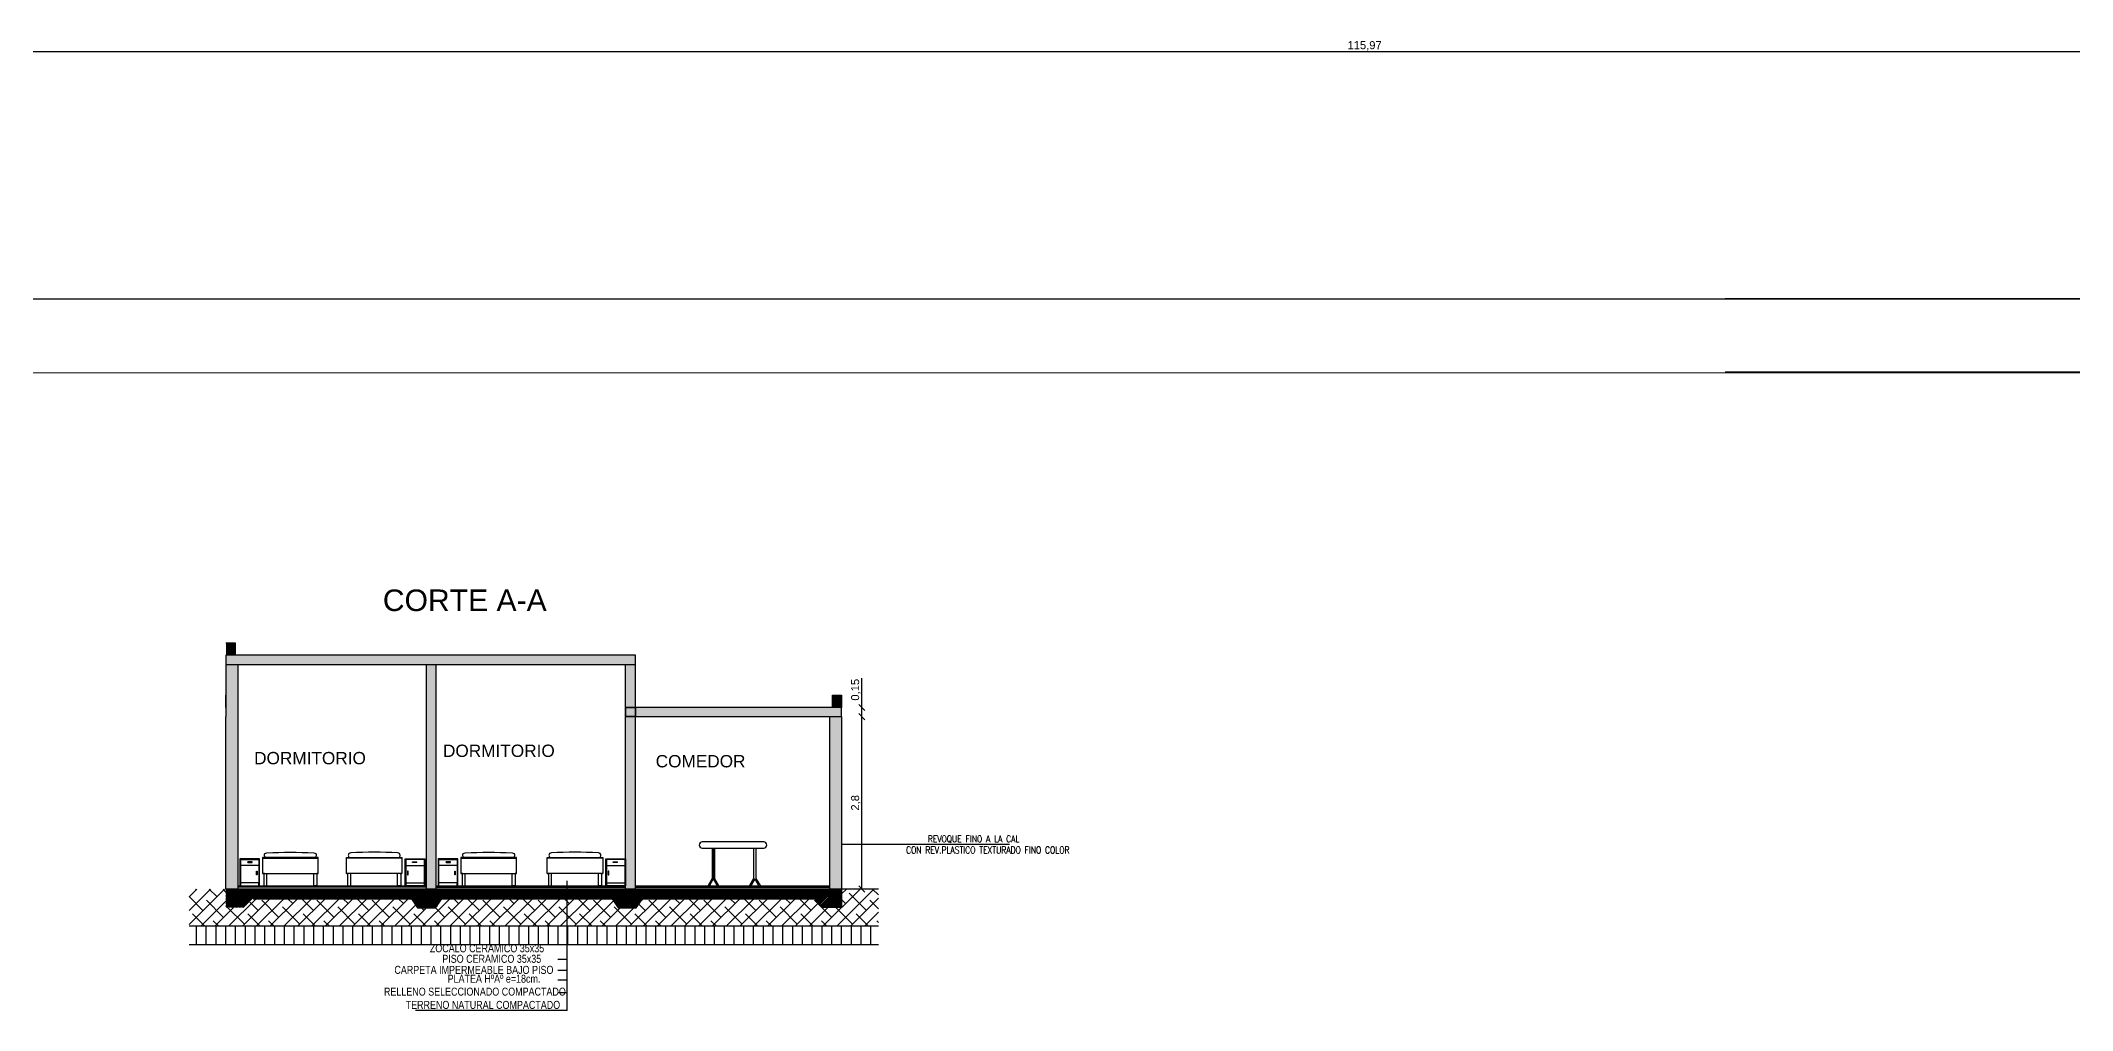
# Model space of a CAD drawing. Header units: millimetres. Extents: x 2439 to 2849, y 1282 to 1398.
# Drawn here: x 2506.03 to 2539.03, y 1346.38 to 1362.14 of the extents above; entities that cross this region are included whole.
import ezdxf

# ---------------------------------------------------------------- set-up
doc = ezdxf.new("R2010")
doc.units = ezdxf.units.MM
doc.layers.add('texto', color=7, linetype='Continuous')
doc.styles.add('ROMANS', font='romans.shx', dxfattribs={"width": 0.85})
doc.styles.get("Standard").update_dxf_attribs({"font": 'arial.ttf'})
doc.dimstyles.new('Joel', dxfattribs={"dimtxt": 0.13, "dimasz": 0.1, "dimexe": 1.25, "dimexo": 0.625, "dimgap": 0.0176, "dimtad": 1, "dimtxsty": 'Standard', "dimblk": 'OBLIQUE', "dimcen": 2.5, "dimse1": 1, "dimse2": 1, "dimclre": 256, "dimadec": 0, "dimazin": 0, "dimtfac": 1, "dimtmove": 0, "dimatfit": 3, "dimldrblk": 'OBLIQUE', "dimfxl": 1, "dimarcsym": 0})

# ---------------------------------------------------------------- blocks, each defined once
blk = doc.blocks.new('A$C65A87BA9')
at = {"linetype": 'ByBlock'}
for p, q in [((0, 0.2), (0, 0.46)), ((0, 0.46), (0.9, 0.46)), ((0.9, 0.45), (0, 0.45)), ((0.87, 0.495), (0.87, 0.497)), ((0.9, 0.46), (0.9, 0.45)), ((0.9, 0.45), (0.9, 0.2)), ((0.95, 0), (0.95, 0.44)), ((0.95, 0.44), (1.27, 0.44)), ((0.96, 0.43), (0.95, 0.44)), ((0.95, 0.44), (0.96, 0.43)), ((1.26, 0.43), (0.96, 0.43)), ((0.96, 0.43), (0.96, 0)), ((0.96, 0.33), (1.26, 0.33)), ((1.07, 0.38), (1.07, 0.39)), ((1.07, 0.39), (1.14, 0.39)), ((1.14, 0.38), (1.07, 0.38)), ((1.14, 0.38), (1.14, 0.39)), ((1.27, 0.44), (1.26, 0.43)), ((1.26, 0.43), (1.27, 0.44)), ((1.26, 0.43), (1.26, 0)), ((1.27, 0.44), (1.27, 0)), ((0.9, 0.2), (0, 0.2)), ((0, 0.2), (0.02, 0.2)), ((0.02, 0.2), (0.02, 0)), ((0.07, 0), (0.07, 0.2)), ((0.83, 0), (0.83, 0.2)), ((0.87, 0.2), (0.9, 0.2)), ((0.88, 0.2), (0.88, 0)), ((0.96, 0), (0.96, 0.05)), ((0.96, 0.05), (1.26, 0.05)), ((1, 0.24), (0.99, 0.24)), ((0.99, 0.24), (0.99, 0.18)), ((0.99, 0.18), (1, 0.18)), ((1, 0.18), (1, 0.24)), ((0.02, 0), (0.07, 0)), ((0.88, 0), (0.83, 0)), ((1.27, 0), (0.95, 0))]:
    blk.add_line(p, q, dxfattribs=at)
for centre, radius, start, end in [((0.08, 0.497), 0.05, 145.6581, 180), ((0.08, 0.5), 0.05, 180, 233.1301), ((0.07, 0.488), 0.0488, 89.934, 129.9363), ((0.45, -6.387), 6.934, 86.8593, 93.1407), ((0.83, 0.488), 0.0488, 50.0637, 90.066), ((0.82, 0.5), 0.05, 306.8699, 0), ((0.82, 0.497), 0.05, 0, 34.3419)]:
    blk.add_arc(centre, radius, start, end, dxfattribs=at)
blk = doc.blocks.new('_Oblique')
at = {"color": 0, "linetype": 'ByBlock', "lineweight": -2}
blk.add_line((-0.5, -0.5), (0.5, 0.5), dxfattribs=at)
blk = doc.blocks.new('*D98')
at = {"color": 0, "lineweight": -2, "transparency": 16777216}
blk.add_line((2519.366, 1348.355), (2519.366, 1351.155), dxfattribs=at)
at = {"layer": 'Defpoints', "color": 0, "transparency": 16777216}
for p in [(2519.039, 1351.155), (2519.366, 1351.155), (2519.039, 1348.355)]:
    blk.add_point(p, dxfattribs=at)
at = {"color": 0, "lineweight": -2, "transparency": 16777216, "xscale": 0.1, "yscale": 0.1, "zscale": 0.1}
for p, rotation in [((2519.366, 1351.155), 90), ((2519.366, 1348.355), 270)]:
    blk.add_blockref('_Oblique', p, dxfattribs=dict(at, rotation=rotation))
at = {"color": 0, "transparency": 16777216, "insert": (2519.27, 1349.755), "char_height": 0.13, "attachment_point": 5, "rotation": 90}
blk.add_mtext('2,8', dxfattribs=at)
blk = doc.blocks.new('*D99')
at = {"color": 0, "lineweight": -2, "transparency": 16777216}
for p, q in [((2519.366, 1351.305), (2519.366, 1351.779)), ((2519.366, 1351.155), (2519.366, 1351.305))]:
    blk.add_line(p, q, dxfattribs=at)
at = {"layer": 'Defpoints', "color": 0, "transparency": 16777216}
for p in [(2519.039, 1351.305), (2519.039, 1351.155), (2519.366, 1351.305)]:
    blk.add_point(p, dxfattribs=at)
at = {"color": 0, "lineweight": -2, "transparency": 16777216, "xscale": 0.1, "yscale": 0.1, "zscale": 0.1}
for p, rotation in [((2519.366, 1351.305), 90), ((2519.366, 1351.155), 270)]:
    blk.add_blockref('_Oblique', p, dxfattribs=dict(at, rotation=rotation))
at = {"color": 0, "transparency": 16777216, "insert": (2519.27, 1351.592), "char_height": 0.13, "attachment_point": 5, "rotation": 90}
blk.add_mtext('0,15', dxfattribs=at)
blk = doc.blocks.new('*D117')
at = {"color": 0, "lineweight": -2, "transparency": 16777216}
blk.add_line((2585.518, 1361.955), (2469.547, 1361.955), dxfattribs=at)
at = {"layer": 'Defpoints', "color": 0, "transparency": 16777216}
for p in [(2469.547, 1361.955), (2469.547, 1357.94), (2585.518, 1357.94)]:
    blk.add_point(p, dxfattribs=at)
at = {"color": 0, "lineweight": -2, "transparency": 16777216, "xscale": 0.1, "yscale": 0.1, "zscale": 0.1, "rotation": 180}
blk.add_blockref('_Oblique', (2469.547, 1361.955), dxfattribs=at)
at = {"color": 0, "lineweight": -2, "transparency": 16777216, "xscale": 0.1, "yscale": 0.1, "zscale": 0.1}
blk.add_blockref('_Oblique', (2585.518, 1361.955), dxfattribs=at)
at = {"color": 0, "transparency": 16777216, "insert": (2527.533, 1362.05), "char_height": 0.13, "attachment_point": 5}
blk.add_mtext('115,97', dxfattribs=at)

msp = doc.modelspace()

# ---------------------------------------------------------------- hatches: boundary and pattern name
h = msp.add_hatch(color=1)
h.dxf.hatch_style = 1
h.paths.add_polyline_path([(2509.03893, 1352.15481), (2509.18893, 1352.15481), (2509.18893, 1352.35481), (2509.03893, 1352.35481)])
h = msp.add_hatch(color=3)
h.dxf.hatch_style = 1
h.paths.add_polyline_path([(2515.68893, 1352.15481), (2509.03893, 1352.15481), (2509.03893, 1352.00481), (2515.68893, 1352.00481)])
h = msp.add_hatch(color=1)
h.dxf.hatch_style = 1
h.paths.add_polyline_path([(2509.23893, 1352.00481), (2509.03893, 1352.00481), (2509.03893, 1351.30481), (2509.03893, 1351.15481), (2509.03893, 1348.35481), (2509.23893, 1348.35481)])
h.paths.add_polyline_path([(2512.44705, 1352.00481), (2512.28893, 1352.00481), (2512.28893, 1348.35481), (2512.44705, 1348.35481)])
h.paths.add_polyline_path([(2515.68893, 1352.00481), (2515.53082, 1352.00481), (2515.53082, 1351.30481), (2515.68893, 1351.30481)])
h = msp.add_hatch(color=1)
h.dxf.hatch_style = 1
h.paths.add_polyline_path([(2518.88893, 1351.30481), (2519.03893, 1351.30481), (2519.03893, 1351.50481), (2518.88893, 1351.50481)])
h = msp.add_hatch(color=1)
h.dxf.hatch_style = 1
h.paths.add_polyline_path([(2509.03893, 1348.35481), (2509.23893, 1348.35481), (2509.23893, 1351.15481), (2509.03893, 1351.15481)])
h = msp.add_hatch(color=1)
h.dxf.hatch_style = 1
h.paths.add_polyline_path([(2512.44705, 1351.15481), (2512.28893, 1351.15481), (2512.28893, 1348.35481), (2512.44705, 1348.35481)])
h = msp.add_hatch(color=3)
h.dxf.hatch_style = 1
h.paths.add_polyline_path([(2515.53082, 1351.30481), (2515.53082, 1351.15481), (2519.03893, 1351.15481), (2519.03893, 1351.30481)])
h = msp.add_hatch(color=1)
h.dxf.hatch_style = 1
h.paths.add_polyline_path([(2515.68893, 1351.15481), (2515.53082, 1351.15481), (2515.53082, 1348.35481), (2515.68893, 1348.35481)])
h = msp.add_hatch(color=1)
h.dxf.hatch_style = 1
h.paths.add_polyline_path([(2519.03893, 1351.15481), (2518.83893, 1351.15481), (2518.83893, 1348.35481), (2519.03893, 1348.35481)])
h = msp.add_hatch()
h.set_pattern_fill('ANSI38', scale=0.05)
h.set_pattern_definition([(45, (-215.27168, -7.33808), (-0.1122532015, 0.1122532015), []), (135, (-215.27168, -7.33808), (-0.3367596045, 0.1122532015), [0.396875, -0.238125])])
h.paths.add_polyline_path([(2519.03893, 1347.75481), (2519.63893, 1347.75481), (2519.63893, 1348.35481), (2519.03893, 1348.35481), (2519.03893, 1348.05481), (2518.73893, 1348.05481), (2518.59557, 1348.19817), (2515.80224, 1348.19817), (2515.70328, 1348.04817), (2515.41121, 1348.04817), (2515.31224, 1348.19817), (2512.54307, 1348.19817), (2512.44411, 1348.04817), (2512.15204, 1348.04817), (2512.05307, 1348.19817), (2509.48229, 1348.19817), (2509.33893, 1348.05481), (2509.03893, 1348.05481), (2509.03893, 1348.35481), (2508.43893, 1348.35481), (2508.43893, 1347.75481)])
at = {"true_color": 0xffffff}
h = msp.add_hatch(dxfattribs=at)
h.set_pattern_fill('ANSI31', scale=0.005)
h.set_pattern_definition([(45, (-215.271676, -7.338082), (-0.01122532015, 0.01122532015), [])])
h.paths.add_polyline_path([(2509.03893, 1348.35481), (2509.03893, 1348.05481), (2509.33893, 1348.05481), (2509.48229, 1348.19817), (2512.05307, 1348.19817), (2512.15204, 1348.04817), (2512.44411, 1348.04817), (2512.54307, 1348.19817), (2515.31224, 1348.19817), (2515.41121, 1348.04817), (2515.70328, 1348.04817), (2515.80224, 1348.19817), (2518.59557, 1348.19817), (2518.73893, 1348.05481), (2519.03893, 1348.05481), (2519.03893, 1348.35481)], flags=17)
h = msp.add_hatch()
h.set_pattern_fill('ANSI31', color=256, scale=0.05, angle=45, style=0)
h.set_pattern_definition([(90, (-215.27168, -7.33808), (-0.15875, 0), [])])
h.paths.add_polyline_path([(2519.63893, 1347.45481), (2519.63893, 1347.75481), (2519.03893, 1347.75481), (2508.43893, 1347.75481), (2508.43893, 1347.45481)])

# ---------------------------------------------------------------- linework, layer by layer
at = {"linetype": 'Continuous', "ltscale": 0.02}
for p, q in [((2469.54737, 1357.93995), (2535.15284, 1357.93995)), ((2585.5182, 1357.93995), (2533.39106, 1357.93995)), ((2535.15284, 1357.93995), (2538.0053, 1357.93995)), ((2538.0053, 1357.93995), (2552.9915, 1357.93995))]:
    msp.add_line(p, q, dxfattribs=at)
for p, q in [((2474.67603, 1356.73428), (2535.15284, 1356.74419)), ((2575.5909, 1356.74974), (2533.3909, 1356.74974)), ((2535.15284, 1356.7455), (2538.0053, 1356.74597)), ((2538.0053, 1356.74728), (2552.99134, 1356.74974)), ((2509.03893, 1352.35481, 0), (2509.18893, 1352.35481, 0)), ((2515.68893, 1352.15481, 0), (2509.03893, 1352.15481, 0)), ((2515.68893, 1352.15481, 0), (2509.03893, 1352.15481, 0)), ((2509.03893, 1352.15481, 0), (2509.03893, 1351.30481, 0)), ((2509.18893, 1352.35481, 0), (2509.18893, 1352.15481, 0)), ((2515.68893, 1351.15481, 0), (2515.68893, 1352.15481, 0)), ((2509.03893, 1352.00481, 0), (2515.68893, 1352.00481, 0)), ((2509.23893, 1348.35481, 0), (2509.23893, 1352.00481, 0)), ((2512.28893, 1352.00481, 0), (2512.28893, 1348.35481, 0)), ((2512.44705, 1352.00481, 0), (2512.44705, 1348.35481, 0)), ((2515.53082, 1351.30481, 0), (2515.53082, 1352.00481, 0)), ((2509.03893, 1351.30481, 0), (2509.03893, 1351.50481, 0)), ((2518.88893, 1351.30481, 0), (2518.88893, 1351.50481, 0)), ((2518.88893, 1351.50481, 0), (2519.03893, 1351.50481, 0)), ((2519.03893, 1351.50481, 0), (2519.03893, 1351.30481, 0)), ((2509.03893, 1351.30481, 0), (2509.03893, 1351.15481, 0)), ((2509.03893, 1348.35481, 0), (2509.03893, 1351.15481, 0)), ((2515.53082, 1351.15481, 0), (2515.53082, 1351.30481, 0)), ((2515.53082, 1351.30481, 0), (2515.68893, 1351.30481, 0)), ((2515.53082, 1351.30481, 0), (2515.53082, 1351.15481, 0)), ((2519.03893, 1351.30481, 0), (2515.53082, 1351.30481, 0)), ((2515.53082, 1348.35481, 0), (2515.53082, 1351.15481, 0)), ((2515.68893, 1351.15481, 0), (2515.53082, 1351.15481, 0)), ((2515.53082, 1351.15481, 0), (2519.03893, 1351.15481, 0)), ((2515.68893, 1348.35481, 0), (2515.68893, 1351.30481, 0)), ((2515.68893, 1351.30481, 0), (2515.68893, 1351.15481, 0)), ((2518.83893, 1351.15481, 0), (2518.83893, 1348.35481, 0)), ((2519.03893, 1351.15481, 0), (2519.03893, 1351.30481, 0)), ((2519.03893, 1351.15481, 0), (2519.03893, 1351.30481, 0)), ((2519.03893, 1351.15481, 0), (2519.03893, 1348.35481, 0)), ((2517.7743, 1349.11934, 0), (2516.7743, 1349.11934, 0)), ((2519.03893, 1349.08573, 0), (2521.7644, 1349.08573, 0)), ((2516.7743, 1349.01934, 0), (2517.7743, 1349.01934, 0)), ((2516.93383, 1349.01934, 0), (2516.93383, 1348.5247, 0)), ((2516.95383, 1349.01934, 0), (2516.95383, 1348.51934, 0)), ((2516.97383, 1349.01934, 0), (2516.97383, 1348.5247, 0)), ((2517.60741, 1349.01934, 0), (2517.60741, 1348.5247, 0)), ((2517.64741, 1349.01934, 0), (2517.64741, 1348.5247, 0)), ((2509.23893, 1348.40481, 0), (2512.28893, 1348.40481, 0)), ((2512.44705, 1348.40481, 0), (2515.53082, 1348.40481, 0)), ((2514.58033, 1346.38416, 0), (2514.58033, 1348.48909, 0)), ((2515.68893, 1348.40481, 0), (2518.83893, 1348.40481, 0)), ((2516.93383, 1348.5247, 0), (2516.86845, 1348.41146, 0)), ((2516.95383, 1348.51934, 0), (2516.88577, 1348.40146, 0)), ((2516.95383, 1348.51934, 0), (2517.02189, 1348.40146, 0)), ((2516.97383, 1348.5247, 0), (2517.03921, 1348.41146, 0)), ((2517.60741, 1348.5247, 0), (2517.54203, 1348.41146, 0)), ((2517.62741, 1348.51934, 0), (2517.55935, 1348.40146, 0)), ((2517.62741, 1348.51934, 0), (2517.69547, 1348.40146, 0)), ((2517.64741, 1348.5247, 0), (2517.71279, 1348.41146, 0)), ((2519.03893, 1348.35481, 0), (2509.03893, 1348.35481, 0)), ((2512.28893, 1348.38477, 0), (2509.23893, 1348.38477, 0)), ((2509.48229, 1348.19817, 0), (2512.05307, 1348.19817, 0)), ((2512.44705, 1348.38477, 0), (2515.53082, 1348.38477, 0)), ((2512.54307, 1348.19817, 0), (2515.31224, 1348.19817, 0)), ((2515.68893, 1348.38477, 0), (2518.83893, 1348.38477, 0)), ((2515.80224, 1348.19817, 0), (2518.59557, 1348.19817, 0)), ((2518.73893, 1348.05481, 0), (2518.59557, 1348.19817, 0)), ((2519.03893, 1348.35481, 0), (2519.03893, 1348.05481, 0)), ((2519.63893, 1348.35481, 0), (2519.03893, 1348.35481, 0)), ((2508.43893, 1347.75481, 0), (2519.03893, 1347.75481, 0)), ((2519.03893, 1348.05481, 0), (2518.73893, 1348.05481, 0)), ((2519.03893, 1347.75481, 0), (2519.63893, 1347.75481, 0)), ((2508.43893, 1347.45481, 0), (2519.63893, 1347.45481, 0)), ((2514.58033, 1347.20966, 0), (2514.43048, 1347.20966, 0)), ((2514.58033, 1347.03247, 0), (2514.43048, 1347.03247, 0)), ((2514.58033, 1346.87471, 0), (2514.43048, 1346.87471, 0)), ((2514.58033, 1346.67021, 0), (2514.43048, 1346.67021, 0)), ((2514.58033, 1346.38416, 0), (2512.11461, 1346.38416, 0))]:
    msp.add_line(p, q)
at = {"elevation": 0}
for points in [[(2512.05307, 1348.19817), (2512.15204, 1348.04817), (2512.44411, 1348.04817), (2512.54307, 1348.19817)], [(2515.31224, 1348.19817), (2515.41121, 1348.04817), (2515.70328, 1348.04817), (2515.80224, 1348.19817)]]:
    msp.add_lwpolyline(points, dxfattribs=at)
for centre, start, end in [((2516.7743, 1349.06934, 0), 90, 270), ((2517.7743, 1349.06934, 0), 270, 90)]:
    msp.add_arc(centre, 0.05, start, end)

# ---------------------------------------------------------------- block references
at = {"yscale": 1.002660399484266, "zscale": 1.002660399484266}
for p, xscale in [((2510.53584, 1348.40481, 0), -1.002660399484266), ((2510.99526, 1348.40481, 0), 1.002660399484266), ((2513.75613, 1348.40481, 0), -1.002660399484266), ((2514.25526, 1348.40481, 0), 1.002660399484266)]:
    msp.add_blockref('A$C65A87BA9', p, dxfattribs=dict(at, xscale=xscale))

# ---------------------------------------------------------------- texts
at = {"style": 'ROMANS', "width": 0.8}
for s, p in [('REVOQUE FINO A LA CAL', (2520.4383, 1349.11383, -0.00001)), ('CON REV.PLASTICO TEXTURADO FINO COLOR', (2520.08611, 1348.93479, -0.00001))]:
    msp.add_text(s, height=0.1125, dxfattribs=at).set_placement(p)
at = {"width": 0.8}
for s, p in [('ZOCALO CERAMICO 35x35', (2512.3504, 1347.32798, 0)), ('CARPETA IMPERMEABLE BAJO PISO', (2511.77414, 1346.97716, 0)), ('PISO CERAMICO 35x35', (2512.55243, 1347.1567, 0)), ('RELLENO SELECCIONADO COMPACTADO', (2511.60465, 1346.62336, 0)), ('PLATEA HºAº e=18cm.', (2512.63907, 1346.83315, 0)), ('TERRENO NATURAL COMPACTADO', (2511.95712, 1346.40813, 0))]:
    msp.add_text(s, height=0.13, dxfattribs=at).set_placement(p)
at = {"insert": (2511.58648, 1353.22052, 0), "char_height": 0.35, "attachment_point": 1}
msp.add_mtext_dynamic_manual_height_columns('CORTE A-A', width=26.16454, gutter_width=12.5, heights=[0], dxfattribs=at)
at = {"layer": 'texto', "lineweight": 0, "char_height": 0.2, "attachment_point": 1}
for s, width, insert in [('DORMITORIO', 5.1198478, (2509.49584, 1350.58155, 0)), ('DORMITORIO', 5.1198478, (2512.56329, 1350.70081, 0)), ('COMEDOR', 4.0984365, (2516.01802, 1350.53148, 0))]:
    msp.add_mtext_dynamic_manual_height_columns(s, width=width, gutter_width=12.5, heights=[0], dxfattribs=dict(at, insert=insert))

# ---------------------------------------------------------------- dimensions: what is measured, and where the dimension line sits
dim = msp.add_linear_dim(base=(2469.54737, 1361.95471), p1=(2585.5182, 1357.93995), p2=(2469.54737, 1357.93995), dimstyle='Joel', override={"dimfxl": 0.1, "dimarcsym": 2})
dim.commit()
dim.dimension.update_dxf_attribs({"geometry": '*D117', "text_midpoint": (2527.53279, 1362.05043)})
for base, p1, p2, picture, middle in [((2519.366, 1351.30481, 0), (2519.03893, 1351.15481, 0), (2519.03893, 1351.30481, 0), '*D99', (2519.27028, 1351.59174, 0)), ((2519.366, 1351.15481, 0), (2519.03893, 1348.35481, 0), (2519.03893, 1351.15481, 0), '*D98', (2519.27028, 1349.75481, 0))]:
    dim = msp.add_linear_dim(base=base, p1=p1, p2=p2, angle=90, dimstyle='Joel', override={"dimfxl": 0.1, "dimarcsym": 2})
    dim.commit()
    dim.dimension.update_dxf_attribs({"geometry": picture, "text_midpoint": middle})

doc.saveas('drawing.dxf')
